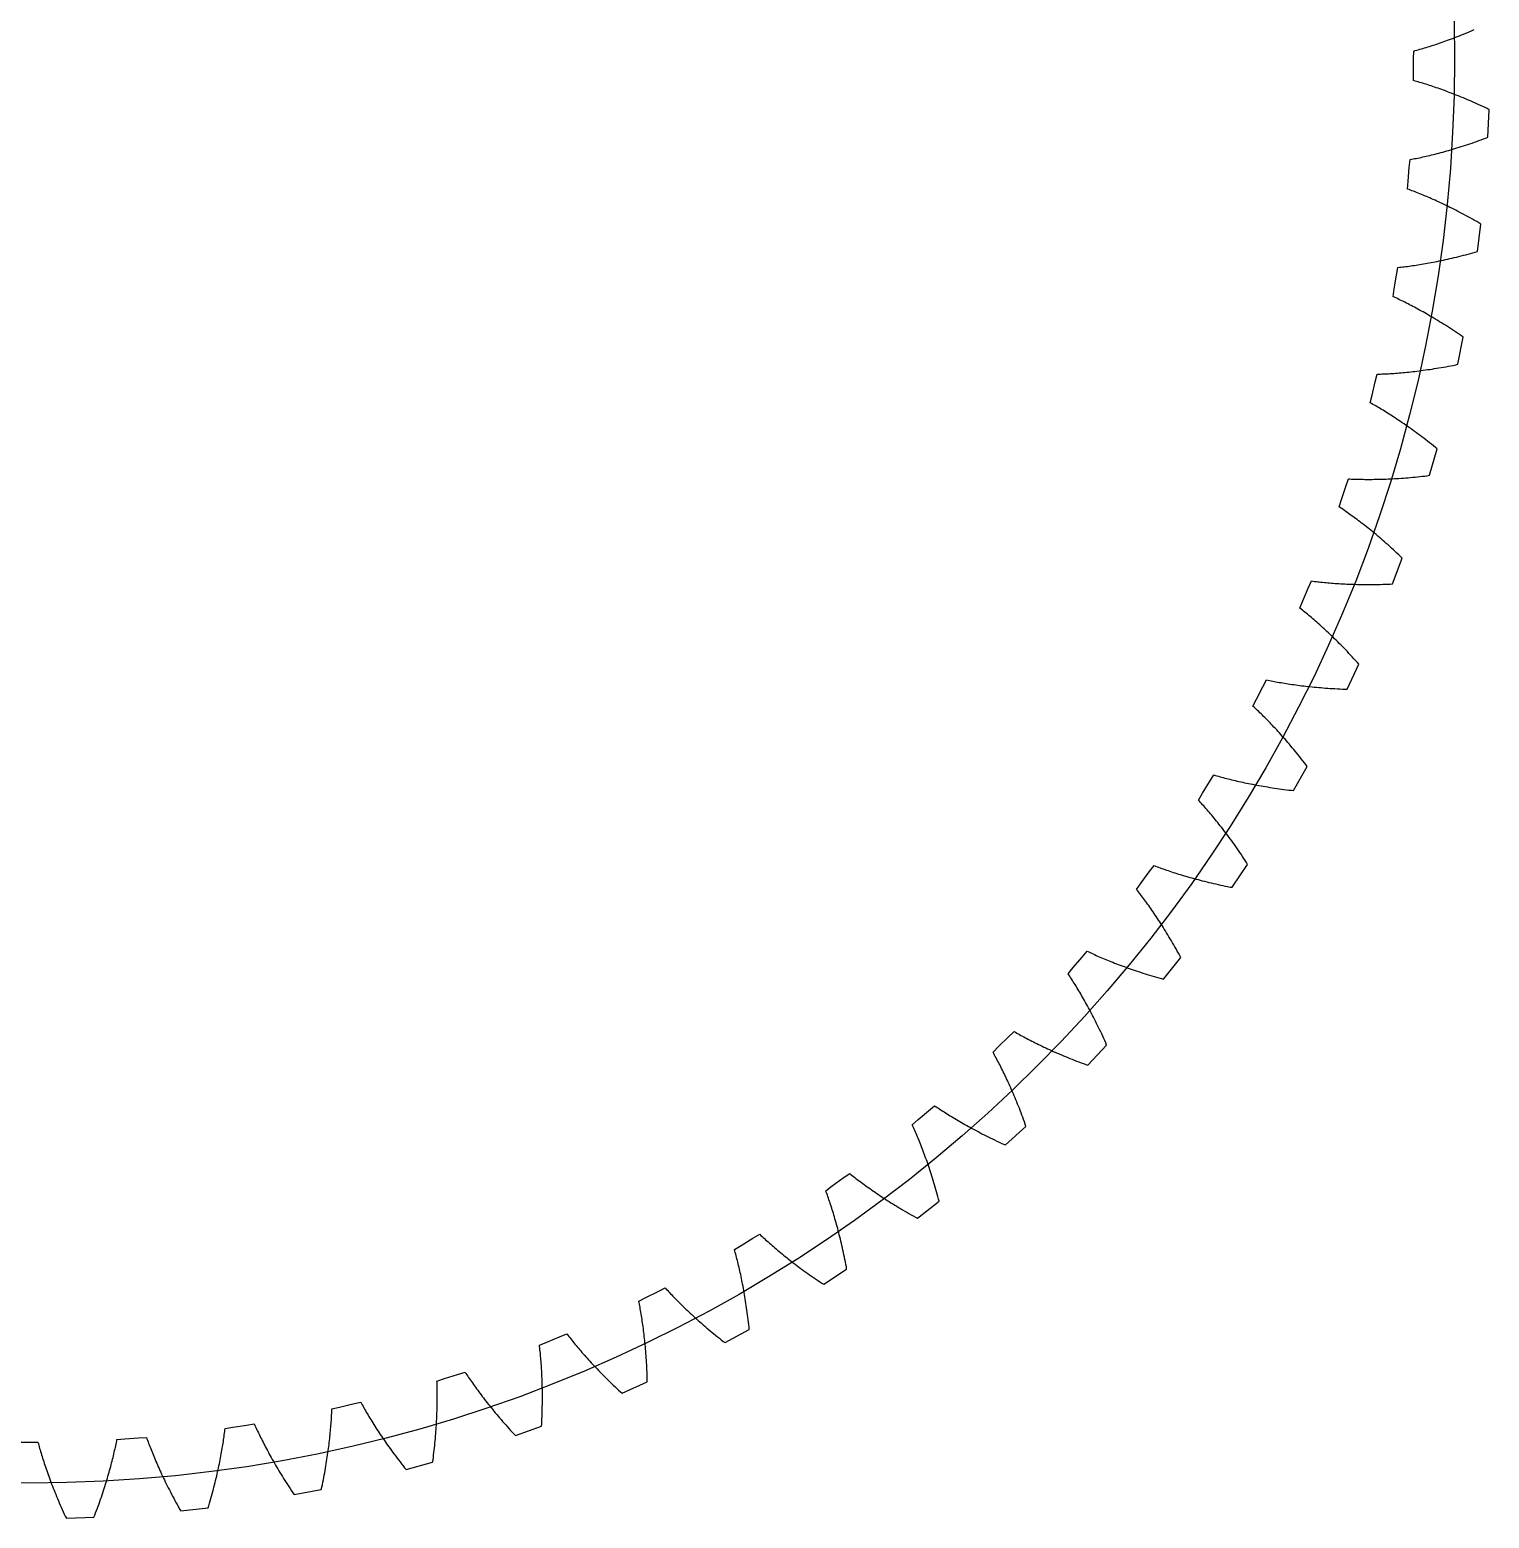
# Model space of a CAD drawing. Extents: x -40.9 to 55.5, y 140.7 to 237.1.
# Drawn here: x 7.33 to 55.52, y 140.69 to 189.86 of the extents above; entities that cross this region are included whole.
import ezdxf

# ---------------------------------------------------------------- set-up
doc = ezdxf.new("R2010")
doc.units = 0
doc.layers.get('0').update_dxf_attribs({"linetype": 'CONTINUOUS'})

msp = doc.modelspace()

# ---------------------------------------------------------------- linework, layer by layer
for points in [[(53.021, 188.891), (53.026, 189.154), (53.075, 189.167), (53.125, 189.181), (53.176, 189.195), (53.227, 189.21), (53.279, 189.225), (53.332, 189.24), (53.386, 189.256), (53.44, 189.273), (53.495, 189.29), (53.551, 189.307), (53.607, 189.325), (53.665, 189.344), (53.723, 189.363), (53.781, 189.382), (53.841, 189.402), (53.901, 189.423), (53.962, 189.444), (54.023, 189.465), (54.086, 189.488), (54.148, 189.51), (54.212, 189.534), (54.276, 189.558), (54.341, 189.582), (54.407, 189.607), (54.473, 189.633), (54.54, 189.659), (54.608, 189.686), (54.676, 189.713), (54.745, 189.741), (54.815, 189.77), (54.885, 189.799), (54.956, 189.829), (55.028, 189.86)], [(6.885, 143.209), (7.337, 143.207), (7.599, 143.202), (7.613, 143.153), (7.626, 143.103), (7.64, 143.052), (7.655, 143.001), (7.67, 142.949), (7.686, 142.896), (7.702, 142.842), (7.718, 142.788), (7.735, 142.733), (7.753, 142.677), (7.771, 142.621), (7.789, 142.563), (7.808, 142.505), (7.828, 142.447), (7.848, 142.387), (7.868, 142.327), (7.889, 142.266), (7.911, 142.205), (7.933, 142.143), (7.956, 142.08), (7.979, 142.016), (8.003, 141.952), (8.027, 141.887), (8.052, 141.821), (8.078, 141.755), (8.104, 141.688), (8.131, 141.62), (8.159, 141.552), (8.187, 141.483), (8.215, 141.413), (8.245, 141.343), (8.275, 141.272), (8.305, 141.2), (8.336, 141.128), (8.368, 141.055), (8.401, 140.982), (8.434, 140.908), (8.468, 140.833), (8.502, 140.758), (8.537, 140.693), (9.446, 140.724), (9.476, 140.791), (9.505, 140.868), (9.534, 140.945), (9.562, 141.022), (9.589, 141.097), (9.616, 141.172), (9.642, 141.246), (9.668, 141.32), (9.693, 141.393), (9.717, 141.465), (9.741, 141.536), (9.764, 141.607), (9.787, 141.677), (9.809, 141.746), (9.831, 141.815), (9.852, 141.883), (9.872, 141.95), (9.892, 142.017), (9.912, 142.082), (9.931, 142.147), (9.949, 142.212), (9.967, 142.275), (9.984, 142.338), (10.001, 142.4), (10.017, 142.462), (10.033, 142.522), (10.049, 142.582), (10.064, 142.641), (10.078, 142.7), (10.092, 142.757), (10.106, 142.814), (10.119, 142.87), (10.132, 142.926), (10.144, 142.98), (10.156, 143.034), (10.167, 143.087), (10.178, 143.14), (10.189, 143.191), (10.199, 143.242), (10.209, 143.292), (10.471, 143.314), (10.921, 143.347), (11.183, 143.364), (11.2, 143.316), (11.218, 143.267), (11.236, 143.218), (11.255, 143.167), (11.274, 143.117), (11.293, 143.065), (11.314, 143.013), (11.334, 142.96), (11.355, 142.906), (11.377, 142.852), (11.4, 142.797), (11.423, 142.742), (11.446, 142.685), (11.47, 142.628), (11.495, 142.571), (11.52, 142.512), (11.546, 142.453), (11.572, 142.394), (11.599, 142.333), (11.627, 142.272), (11.655, 142.211), (11.684, 142.149), (11.713, 142.086), (11.743, 142.022), (11.774, 141.958), (11.805, 141.893), (11.838, 141.828), (11.87, 141.762), (11.904, 141.696), (11.938, 141.628), (11.972, 141.561), (12.008, 141.492), (12.044, 141.423), (12.081, 141.354), (12.118, 141.284), (12.156, 141.213), (12.195, 141.142), (12.235, 141.07), (12.275, 140.997), (12.315, 140.936), (13.218, 141.038), (13.243, 141.107), (13.266, 141.187), (13.289, 141.266), (13.311, 141.344), (13.332, 141.421), (13.353, 141.498), (13.373, 141.574), (13.393, 141.649), (13.412, 141.724), (13.431, 141.798), (13.449, 141.871), (13.467, 141.943), (13.484, 142.015), (13.501, 142.086), (13.517, 142.156), (13.532, 142.225), (13.547, 142.294), (13.562, 142.362), (13.576, 142.429), (13.59, 142.495), (13.603, 142.561), (13.616, 142.625), (13.628, 142.689), (13.64, 142.753), (13.652, 142.815), (13.663, 142.877), (13.674, 142.938), (13.684, 142.998), (13.694, 143.057), (13.703, 143.116), (13.712, 143.174), (13.721, 143.231), (13.729, 143.287), (13.737, 143.342), (13.745, 143.397), (13.752, 143.451), (13.759, 143.504), (13.766, 143.556), (13.772, 143.607), (13.778, 143.658), (14.037, 143.701), (14.483, 143.769), (14.743, 143.806), (14.764, 143.759), (14.786, 143.712), (14.807, 143.664), (14.83, 143.616), (14.853, 143.567), (14.877, 143.517), (14.901, 143.466), (14.926, 143.415), (14.951, 143.364), (14.977, 143.311), (15.004, 143.258), (15.031, 143.204), (15.059, 143.15), (15.087, 143.095), (15.116, 143.04), (15.146, 142.983), (15.176, 142.927), (15.207, 142.869), (15.239, 142.811), (15.271, 142.753), (15.304, 142.694), (15.338, 142.634), (15.372, 142.573), (15.407, 142.513), (15.443, 142.451), (15.479, 142.389), (15.516, 142.326), (15.554, 142.263), (15.592, 142.199), (15.632, 142.135), (15.672, 142.07), (15.712, 142.005), (15.754, 141.939), (15.796, 141.872), (15.839, 141.806), (15.882, 141.738), (15.927, 141.67), (15.972, 141.601), (16.018, 141.532), (16.062, 141.475), (16.955, 141.647), (16.974, 141.718), (16.991, 141.799), (17.007, 141.879), (17.023, 141.959), (17.038, 142.038), (17.053, 142.116), (17.067, 142.193), (17.081, 142.27), (17.094, 142.346), (17.107, 142.421), (17.12, 142.495), (17.131, 142.569), (17.143, 142.642), (17.154, 142.714), (17.164, 142.785), (17.175, 142.855), (17.184, 142.925), (17.194, 142.993), (17.202, 143.061), (17.211, 143.129), (17.219, 143.195), (17.227, 143.261), (17.234, 143.325), (17.241, 143.389), (17.248, 143.453), (17.254, 143.515), (17.26, 143.577), (17.265, 143.637), (17.27, 143.697), (17.275, 143.756), (17.28, 143.815), (17.284, 143.872), (17.288, 143.929), (17.291, 143.985), (17.295, 144.04), (17.298, 144.094), (17.301, 144.147), (17.303, 144.2), (17.305, 144.252), (17.307, 144.302), (17.562, 144.366), (18.002, 144.469), (18.258, 144.526), (18.282, 144.481), (18.307, 144.436), (18.333, 144.39), (18.359, 144.343), (18.386, 144.296), (18.413, 144.248), (18.442, 144.2), (18.47, 144.151), (18.5, 144.101), (18.53, 144.051), (18.56, 144), (18.592, 143.949), (18.624, 143.897), (18.656, 143.844), (18.69, 143.791), (18.724, 143.738), (18.758, 143.683), (18.794, 143.629), (18.83, 143.573), (18.867, 143.518), (18.904, 143.461), (18.942, 143.404), (18.981, 143.347), (19.021, 143.289), (19.061, 143.23), (19.103, 143.171), (19.144, 143.112), (19.187, 143.052), (19.23, 142.991), (19.275, 142.93), (19.319, 142.869), (19.365, 142.807), (19.412, 142.744), (19.459, 142.681), (19.507, 142.618), (19.556, 142.554), (19.605, 142.49), (19.656, 142.425), (19.707, 142.36), (19.756, 142.305), (20.632, 142.548), (20.646, 142.619), (20.656, 142.702), (20.666, 142.783), (20.675, 142.864), (20.684, 142.944), (20.693, 143.023), (20.701, 143.101), (20.709, 143.178), (20.716, 143.255), (20.723, 143.331), (20.73, 143.406), (20.736, 143.48), (20.741, 143.554), (20.747, 143.626), (20.752, 143.698), (20.756, 143.769), (20.76, 143.839), (20.764, 143.908), (20.768, 143.977), (20.771, 144.044), (20.774, 144.111), (20.776, 144.177), (20.779, 144.242), (20.78, 144.307), (20.782, 144.37), (20.783, 144.433), (20.784, 144.495), (20.785, 144.556), (20.786, 144.616), (20.786, 144.675), (20.786, 144.734), (20.785, 144.792), (20.785, 144.848), (20.784, 144.904), (20.783, 144.959), (20.782, 145.014), (20.78, 145.067), (20.779, 145.12), (20.777, 145.171), (20.775, 145.222), (21.024, 145.305), (21.454, 145.443), (21.705, 145.519), (21.733, 145.477), (21.761, 145.434), (21.791, 145.39), (21.82, 145.345), (21.851, 145.3), (21.882, 145.255), (21.914, 145.209), (21.946, 145.162), (21.979, 145.115), (22.013, 145.068), (22.048, 145.019), (22.083, 144.971), (22.119, 144.921), (22.156, 144.871), (22.193, 144.821), (22.231, 144.77), (22.27, 144.719), (22.31, 144.667), (22.35, 144.615), (22.391, 144.562), (22.433, 144.509), (22.475, 144.455), (22.519, 144.401), (22.563, 144.346), (22.608, 144.291), (22.653, 144.235), (22.7, 144.179), (22.747, 144.123), (22.795, 144.066), (22.844, 144.008), (22.893, 143.951), (22.944, 143.892), (22.995, 143.834), (23.047, 143.775), (23.1, 143.715), (23.153, 143.655), (23.208, 143.595), (23.263, 143.535), (23.319, 143.474), (23.372, 143.423), (24.227, 143.734), (24.235, 143.806), (24.239, 143.889), (24.242, 143.971), (24.246, 144.052), (24.248, 144.132), (24.251, 144.212), (24.253, 144.291), (24.254, 144.368), (24.256, 144.445), (24.257, 144.522), (24.257, 144.597), (24.257, 144.671), (24.257, 144.745), (24.257, 144.818), (24.256, 144.89), (24.255, 144.961), (24.254, 145.031), (24.252, 145.1), (24.25, 145.169), (24.248, 145.237), (24.246, 145.304), (24.243, 145.37), (24.24, 145.435), (24.237, 145.499), (24.234, 145.563), (24.23, 145.625), (24.226, 145.687), (24.222, 145.748), (24.218, 145.808), (24.214, 145.867), (24.209, 145.925), (24.204, 145.983), (24.199, 146.039), (24.194, 146.095), (24.189, 146.15), (24.183, 146.204), (24.177, 146.257), (24.172, 146.309), (24.166, 146.361), (24.16, 146.411), (24.402, 146.513), (24.82, 146.684), (25.064, 146.78), (25.095, 146.74), (25.127, 146.699), (25.159, 146.658), (25.192, 146.616), (25.226, 146.574), (25.261, 146.531), (25.296, 146.487), (25.332, 146.443), (25.369, 146.399), (25.406, 146.354), (25.445, 146.309), (25.484, 146.263), (25.523, 146.217), (25.564, 146.17), (25.605, 146.123), (25.647, 146.075), (25.69, 146.027), (25.733, 145.978), (25.778, 145.929), (25.823, 145.88), (25.869, 145.83), (25.915, 145.78), (25.963, 145.729), (26.011, 145.678), (26.06, 145.627), (26.11, 145.575), (26.161, 145.522), (26.212, 145.47), (26.264, 145.417), (26.318, 145.363), (26.372, 145.31), (26.426, 145.256), (26.482, 145.201), (26.539, 145.146), (26.596, 145.091), (26.654, 145.036), (26.713, 144.98), (26.773, 144.924), (26.834, 144.868), (26.891, 144.822), (27.718, 145.198), (27.72, 145.271), (27.718, 145.354), (27.715, 145.436), (27.712, 145.517), (27.708, 145.597), (27.704, 145.677), (27.7, 145.755), (27.695, 145.833), (27.691, 145.91), (27.686, 145.986), (27.68, 146.061), (27.675, 146.135), (27.669, 146.209), (27.663, 146.281), (27.656, 146.353), (27.65, 146.424), (27.643, 146.494), (27.636, 146.563), (27.629, 146.631), (27.621, 146.698), (27.614, 146.765), (27.606, 146.83), (27.598, 146.895), (27.59, 146.959), (27.581, 147.022), (27.573, 147.084), (27.564, 147.145), (27.555, 147.206), (27.546, 147.265), (27.537, 147.324), (27.528, 147.381), (27.519, 147.438), (27.509, 147.494), (27.5, 147.549), (27.49, 147.604), (27.48, 147.657), (27.471, 147.71), (27.461, 147.761), (27.451, 147.812), (27.441, 147.862), (27.674, 147.983), (28.077, 148.186), (28.313, 148.301), (28.347, 148.263), (28.382, 148.225), (28.418, 148.186), (28.454, 148.147), (28.491, 148.108), (28.529, 148.068), (28.568, 148.027), (28.607, 147.986), (28.647, 147.945), (28.688, 147.903), (28.73, 147.861), (28.772, 147.818), (28.816, 147.775), (28.86, 147.732), (28.904, 147.688), (28.95, 147.644), (28.996, 147.599), (29.044, 147.554), (29.092, 147.509), (29.14, 147.463), (29.19, 147.417), (29.241, 147.37), (29.292, 147.323), (29.344, 147.276), (29.397, 147.229), (29.451, 147.181), (29.505, 147.133), (29.561, 147.085), (29.617, 147.036), (29.674, 146.987), (29.732, 146.937), (29.791, 146.888), (29.851, 146.838), (29.912, 146.788), (29.973, 146.737), (30.035, 146.687), (30.099, 146.636), (30.163, 146.584), (30.228, 146.533), (30.288, 146.492), (31.083, 146.932), (31.08, 147.005), (31.071, 147.087), (31.062, 147.169), (31.052, 147.249), (31.042, 147.329), (31.032, 147.408), (31.022, 147.486), (31.011, 147.563), (31, 147.639), (30.989, 147.715), (30.978, 147.789), (30.967, 147.863), (30.955, 147.935), (30.943, 148.007), (30.931, 148.078), (30.919, 148.148), (30.907, 148.217), (30.894, 148.286), (30.882, 148.353), (30.869, 148.42), (30.856, 148.485), (30.843, 148.55), (30.83, 148.614), (30.817, 148.677), (30.804, 148.739), (30.791, 148.8), (30.777, 148.861), (30.764, 148.92), (30.75, 148.979), (30.736, 149.037), (30.723, 149.094), (30.709, 149.15), (30.695, 149.205), (30.681, 149.259), (30.667, 149.312), (30.653, 149.365), (30.64, 149.416), (30.626, 149.467), (30.612, 149.517), (30.598, 149.566), (30.821, 149.705), (31.207, 149.939), (31.433, 150.072), (31.47, 150.037), (31.508, 150.002), (31.547, 149.966), (31.586, 149.93), (31.626, 149.893), (31.667, 149.856), (31.709, 149.819), (31.751, 149.781), (31.794, 149.743), (31.838, 149.705), (31.883, 149.666), (31.929, 149.627), (31.975, 149.587), (32.023, 149.547), (32.071, 149.507), (32.12, 149.466), (32.169, 149.426), (32.22, 149.384), (32.271, 149.343), (32.324, 149.301), (32.377, 149.259), (32.431, 149.217), (32.486, 149.174), (32.541, 149.131), (32.598, 149.088), (32.655, 149.045), (32.713, 149.001), (32.772, 148.957), (32.832, 148.913), (32.893, 148.869), (32.955, 148.824), (33.017, 148.779), (33.081, 148.734), (33.145, 148.689), (33.211, 148.643), (33.277, 148.598), (33.344, 148.552), (33.412, 148.506), (33.48, 148.46), (33.544, 148.423), (34.302, 148.924), (34.293, 148.997), (34.278, 149.078), (34.262, 149.159), (34.246, 149.238), (34.23, 149.317), (34.214, 149.395), (34.197, 149.472), (34.181, 149.548), (34.164, 149.623), (34.147, 149.697), (34.13, 149.771), (34.113, 149.843), (34.096, 149.915), (34.078, 149.985), (34.061, 150.055), (34.043, 150.124), (34.025, 150.192), (34.008, 150.259), (33.99, 150.325), (33.972, 150.391), (33.954, 150.455), (33.936, 150.519), (33.918, 150.582), (33.9, 150.643), (33.882, 150.704), (33.864, 150.764), (33.846, 150.823), (33.827, 150.882), (33.809, 150.939), (33.791, 150.995), (33.773, 151.051), (33.755, 151.106), (33.737, 151.16), (33.719, 151.213), (33.701, 151.265), (33.683, 151.316), (33.665, 151.366), (33.647, 151.416), (33.629, 151.464), (33.612, 151.512), (33.823, 151.668), (34.19, 151.932), (34.405, 152.082), (34.444, 152.05), (34.485, 152.018), (34.526, 151.985), (34.568, 151.952), (34.611, 151.919), (34.655, 151.885), (34.699, 151.851), (34.744, 151.817), (34.79, 151.783), (34.837, 151.748), (34.885, 151.713), (34.934, 151.677), (34.983, 151.641), (35.033, 151.605), (35.085, 151.569), (35.136, 151.532), (35.189, 151.496), (35.243, 151.459), (35.298, 151.421), (35.353, 151.384), (35.409, 151.346), (35.466, 151.308), (35.524, 151.27), (35.583, 151.231), (35.643, 151.193), (35.703, 151.154), (35.765, 151.115), (35.827, 151.076), (35.89, 151.037), (35.955, 150.997), (36.02, 150.957), (36.086, 150.918), (36.152, 150.878), (36.22, 150.838), (36.289, 150.797), (36.358, 150.757), (36.429, 150.717), (36.5, 150.676), (36.572, 150.635), (36.638, 150.604), (37.355, 151.163), (37.34, 151.235), (37.318, 151.315), (37.296, 151.394), (37.274, 151.472), (37.252, 151.549), (37.23, 151.625), (37.207, 151.701), (37.185, 151.775), (37.162, 151.849), (37.139, 151.922), (37.117, 151.993), (37.094, 152.064), (37.071, 152.134), (37.048, 152.203), (37.025, 152.272), (37.002, 152.339), (36.979, 152.405), (36.957, 152.471), (36.934, 152.536), (36.911, 152.599), (36.888, 152.662), (36.865, 152.724), (36.842, 152.785), (36.819, 152.845), (36.796, 152.905), (36.773, 152.963), (36.751, 153.021), (36.728, 153.077), (36.705, 153.133), (36.683, 153.188), (36.66, 153.242), (36.638, 153.295), (36.616, 153.347), (36.594, 153.399), (36.572, 153.449), (36.55, 153.499), (36.528, 153.548), (36.506, 153.596), (36.485, 153.643), (36.463, 153.689), (36.662, 153.861), (37.007, 154.152), (37.209, 154.319), (37.251, 154.291), (37.294, 154.262), (37.338, 154.232), (37.382, 154.203), (37.428, 154.173), (37.474, 154.143), (37.521, 154.112), (37.569, 154.082), (37.617, 154.051), (37.667, 154.02), (37.717, 153.989), (37.768, 153.957), (37.821, 153.925), (37.873, 153.893), (37.927, 153.861), (37.982, 153.829), (38.037, 153.796), (38.094, 153.763), (38.151, 153.731), (38.209, 153.697), (38.268, 153.664), (38.328, 153.631), (38.389, 153.597), (38.451, 153.564), (38.513, 153.53), (38.577, 153.496), (38.641, 153.462), (38.706, 153.428), (38.772, 153.394), (38.84, 153.359), (38.907, 153.325), (38.976, 153.29), (39.046, 153.256), (39.117, 153.221), (39.188, 153.186), (39.261, 153.152), (39.334, 153.117), (39.408, 153.082), (39.484, 153.047), (39.552, 153.021), (40.222, 153.635), (40.202, 153.705), (40.174, 153.783), (40.146, 153.86), (40.118, 153.936), (40.09, 154.011), (40.061, 154.086), (40.033, 154.159), (40.005, 154.232), (39.976, 154.303), (39.948, 154.374), (39.92, 154.444), (39.892, 154.513), (39.863, 154.581), (39.835, 154.648), (39.807, 154.714), (39.779, 154.779), (39.751, 154.844), (39.723, 154.907), (39.695, 154.97), (39.667, 155.032), (39.639, 155.092), (39.611, 155.152), (39.584, 155.211), (39.556, 155.27), (39.529, 155.327), (39.502, 155.383), (39.474, 155.439), (39.447, 155.494), (39.42, 155.547), (39.394, 155.6), (39.367, 155.652), (39.341, 155.704), (39.314, 155.754), (39.288, 155.804), (39.262, 155.852), (39.237, 155.9), (39.211, 155.947), (39.186, 155.993), (39.161, 156.038), (39.136, 156.083), (39.32, 156.27), (39.641, 156.587), (39.83, 156.77), (39.874, 156.744), (39.919, 156.719), (39.965, 156.693), (40.011, 156.667), (40.059, 156.641), (40.107, 156.614), (40.156, 156.588), (40.207, 156.561), (40.257, 156.534), (40.309, 156.507), (40.362, 156.48), (40.416, 156.452), (40.47, 156.425), (40.525, 156.397), (40.581, 156.369), (40.638, 156.341), (40.696, 156.313), (40.755, 156.285), (40.815, 156.257), (40.875, 156.228), (40.937, 156.2), (40.999, 156.171), (41.062, 156.142), (41.127, 156.114), (41.192, 156.085), (41.258, 156.056), (41.324, 156.027), (41.392, 155.998), (41.461, 155.969), (41.53, 155.94), (41.601, 155.911), (41.672, 155.882), (41.744, 155.853), (41.817, 155.824), (41.891, 155.795), (41.966, 155.766), (42.042, 155.738), (42.119, 155.709), (42.197, 155.68), (42.267, 155.659), (42.887, 156.323), (42.862, 156.392), (42.827, 156.467), (42.793, 156.542), (42.759, 156.616), (42.725, 156.689), (42.691, 156.76), (42.657, 156.831), (42.623, 156.902), (42.59, 156.971), (42.556, 157.039), (42.522, 157.106), (42.489, 157.173), (42.455, 157.238), (42.422, 157.303), (42.388, 157.367), (42.355, 157.43), (42.322, 157.492), (42.289, 157.553), (42.256, 157.613), (42.224, 157.672), (42.191, 157.731), (42.159, 157.789), (42.127, 157.845), (42.095, 157.901), (42.063, 157.956), (42.031, 158.01), (42, 158.064), (41.969, 158.116), (41.938, 158.167), (41.907, 158.218), (41.876, 158.268), (41.846, 158.317), (41.816, 158.365), (41.786, 158.412), (41.756, 158.459), (41.727, 158.504), (41.698, 158.549), (41.669, 158.593), (41.64, 158.636), (41.612, 158.679), (41.781, 158.88), (42.076, 159.221), (42.25, 159.418), (42.296, 159.396), (42.343, 159.374), (42.39, 159.352), (42.439, 159.33), (42.488, 159.308), (42.539, 159.285), (42.59, 159.262), (42.642, 159.24), (42.695, 159.217), (42.748, 159.194), (42.803, 159.171), (42.859, 159.148), (42.915, 159.124), (42.972, 159.101), (43.031, 159.078), (43.09, 159.054), (43.15, 159.031), (43.21, 159.007), (43.272, 158.984), (43.335, 158.96), (43.398, 158.937), (43.463, 158.913), (43.528, 158.889), (43.594, 158.866), (43.661, 158.842), (43.729, 158.819), (43.798, 158.795), (43.868, 158.772), (43.939, 158.748), (44.01, 158.725), (44.083, 158.701), (44.156, 158.678), (44.23, 158.655), (44.305, 158.632), (44.382, 158.609), (44.459, 158.586), (44.536, 158.563), (44.615, 158.54), (44.695, 158.517), (44.767, 158.502), (45.333, 159.213), (45.302, 159.279), (45.262, 159.352), (45.222, 159.424), (45.182, 159.495), (45.143, 159.564), (45.103, 159.633), (45.064, 159.702), (45.025, 159.769), (44.985, 159.835), (44.946, 159.9), (44.908, 159.965), (44.869, 160.029), (44.83, 160.091), (44.792, 160.153), (44.754, 160.214), (44.716, 160.274), (44.678, 160.333), (44.64, 160.392), (44.603, 160.449), (44.566, 160.506), (44.529, 160.562), (44.492, 160.617), (44.455, 160.671), (44.419, 160.724), (44.383, 160.776), (44.347, 160.828), (44.312, 160.878), (44.277, 160.928), (44.242, 160.977), (44.207, 161.025), (44.172, 161.072), (44.138, 161.119), (44.104, 161.164), (44.071, 161.209), (44.038, 161.253), (44.005, 161.296), (43.972, 161.339), (43.94, 161.38), (43.908, 161.421), (43.877, 161.461), (44.029, 161.675), (44.297, 162.039), (44.454, 162.248), (44.502, 162.23), (44.551, 162.212), (44.6, 162.194), (44.65, 162.175), (44.701, 162.157), (44.753, 162.138), (44.806, 162.12), (44.859, 162.101), (44.914, 162.082), (44.969, 162.064), (45.026, 162.045), (45.083, 162.026), (45.141, 162.008), (45.2, 161.989), (45.26, 161.97), (45.32, 161.951), (45.382, 161.933), (45.445, 161.914), (45.508, 161.895), (45.572, 161.877), (45.637, 161.858), (45.703, 161.84), (45.77, 161.821), (45.838, 161.803), (45.907, 161.785), (45.976, 161.767), (46.047, 161.749), (46.118, 161.731), (46.191, 161.713), (46.264, 161.695), (46.338, 161.677), (46.413, 161.66), (46.489, 161.643), (46.566, 161.625), (46.643, 161.608), (46.722, 161.592), (46.801, 161.575), (46.882, 161.558), (46.963, 161.542), (47.035, 161.532), (47.544, 162.286), (47.508, 162.349), (47.463, 162.419), (47.417, 162.487), (47.372, 162.554), (47.327, 162.621), (47.282, 162.687), (47.238, 162.752), (47.193, 162.815), (47.149, 162.878), (47.105, 162.941), (47.061, 163.002), (47.018, 163.062), (46.974, 163.122), (46.931, 163.18), (46.888, 163.238), (46.846, 163.295), (46.803, 163.351), (46.761, 163.406), (46.72, 163.461), (46.678, 163.514), (46.637, 163.567), (46.596, 163.619), (46.555, 163.67), (46.515, 163.72), (46.475, 163.769), (46.435, 163.818), (46.396, 163.866), (46.357, 163.912), (46.318, 163.958), (46.28, 164.004), (46.242, 164.048), (46.204, 164.092), (46.167, 164.135), (46.13, 164.177), (46.093, 164.218), (46.057, 164.258), (46.021, 164.298), (45.986, 164.337), (45.951, 164.375), (45.916, 164.412), (46.052, 164.637), (46.289, 165.021), (46.43, 165.243), (46.479, 165.228), (46.529, 165.214), (46.58, 165.2), (46.631, 165.185), (46.683, 165.171), (46.737, 165.156), (46.791, 165.142), (46.846, 165.128), (46.902, 165.113), (46.958, 165.099), (47.016, 165.085), (47.074, 165.071), (47.134, 165.057), (47.194, 165.043), (47.255, 165.029), (47.317, 165.015), (47.38, 165.001), (47.444, 164.987), (47.508, 164.974), (47.574, 164.96), (47.64, 164.947), (47.708, 164.933), (47.776, 164.92), (47.845, 164.907), (47.915, 164.895), (47.986, 164.882), (48.057, 164.87), (48.13, 164.857), (48.203, 164.845), (48.278, 164.833), (48.353, 164.821), (48.429, 164.81), (48.506, 164.798), (48.584, 164.787), (48.663, 164.776), (48.742, 164.766), (48.823, 164.755), (48.904, 164.745), (48.987, 164.735), (49.06, 164.732), (49.508, 165.522), (49.467, 165.583), (49.416, 165.648), (49.365, 165.713), (49.315, 165.777), (49.265, 165.84), (49.215, 165.902), (49.166, 165.963), (49.116, 166.023), (49.067, 166.082), (49.019, 166.141), (48.97, 166.198), (48.922, 166.255), (48.874, 166.311), (48.826, 166.366), (48.779, 166.421), (48.732, 166.474), (48.686, 166.527), (48.639, 166.578), (48.593, 166.629), (48.548, 166.679), (48.503, 166.729), (48.458, 166.777), (48.413, 166.825), (48.369, 166.872), (48.325, 166.918), (48.282, 166.963), (48.239, 167.007), (48.196, 167.051), (48.154, 167.094), (48.112, 167.136), (48.071, 167.177), (48.03, 167.218), (47.989, 167.257), (47.949, 167.296), (47.909, 167.335), (47.87, 167.372), (47.831, 167.409), (47.793, 167.445), (47.755, 167.48), (47.718, 167.515), (47.835, 167.75), (48.042, 168.151), (48.165, 168.383), (48.215, 168.372), (48.266, 168.362), (48.317, 168.352), (48.37, 168.341), (48.423, 168.331), (48.477, 168.321), (48.532, 168.311), (48.588, 168.301), (48.645, 168.291), (48.703, 168.281), (48.761, 168.271), (48.821, 168.262), (48.881, 168.252), (48.942, 168.243), (49.004, 168.234), (49.067, 168.225), (49.131, 168.216), (49.196, 168.208), (49.261, 168.199), (49.327, 168.191), (49.395, 168.183), (49.463, 168.175), (49.532, 168.167), (49.602, 168.16), (49.672, 168.152), (49.744, 168.145), (49.816, 168.138), (49.89, 168.132), (49.964, 168.126), (50.039, 168.119), (50.115, 168.114), (50.192, 168.108), (50.269, 168.103), (50.348, 168.098), (50.427, 168.093), (50.508, 168.089), (50.589, 168.085), (50.671, 168.081), (50.754, 168.078), (50.827, 168.08), (51.211, 168.903), (51.166, 168.96), (51.11, 169.022), (51.054, 169.082), (50.999, 169.142), (50.944, 169.2), (50.89, 169.258), (50.836, 169.315), (50.782, 169.371), (50.728, 169.427), (50.675, 169.481), (50.622, 169.535), (50.57, 169.588), (50.518, 169.64), (50.466, 169.691), (50.414, 169.741), (50.363, 169.791), (50.313, 169.84), (50.263, 169.888), (50.213, 169.935), (50.164, 169.981), (50.115, 170.027), (50.066, 170.071), (50.018, 170.115), (49.97, 170.159), (49.923, 170.201), (49.876, 170.243), (49.83, 170.284), (49.784, 170.324), (49.738, 170.363), (49.693, 170.402), (49.649, 170.44), (49.605, 170.477), (49.561, 170.514), (49.518, 170.549), (49.476, 170.584), (49.434, 170.619), (49.392, 170.652), (49.351, 170.685), (49.31, 170.717), (49.27, 170.749), (49.369, 170.992), (49.544, 171.409), (49.649, 171.649), (49.699, 171.643), (49.75, 171.636), (49.803, 171.63), (49.856, 171.624), (49.91, 171.618), (49.965, 171.612), (50.02, 171.606), (50.077, 171.601), (50.134, 171.595), (50.192, 171.59), (50.251, 171.585), (50.311, 171.58), (50.372, 171.576), (50.434, 171.571), (50.497, 171.567), (50.56, 171.563), (50.624, 171.559), (50.689, 171.556), (50.755, 171.552), (50.822, 171.549), (50.89, 171.546), (50.958, 171.544), (51.028, 171.542), (51.098, 171.54), (51.169, 171.538), (51.241, 171.536), (51.314, 171.535), (51.387, 171.534), (51.462, 171.534), (51.537, 171.534), (51.613, 171.534), (51.69, 171.535), (51.768, 171.535), (51.847, 171.537), (51.926, 171.538), (52.007, 171.54), (52.088, 171.542), (52.17, 171.545), (52.253, 171.548), (52.325, 171.556), (52.644, 172.407), (52.594, 172.461), (52.534, 172.517), (52.474, 172.573), (52.414, 172.628), (52.355, 172.682), (52.296, 172.736), (52.237, 172.788), (52.179, 172.84), (52.122, 172.891), (52.064, 172.941), (52.007, 172.991), (51.951, 173.039), (51.895, 173.087), (51.839, 173.134), (51.784, 173.18), (51.729, 173.226), (51.675, 173.27), (51.621, 173.314), (51.568, 173.357), (51.515, 173.4), (51.463, 173.441), (51.411, 173.482), (51.359, 173.522), (51.308, 173.561), (51.258, 173.6), (51.208, 173.638), (51.159, 173.675), (51.11, 173.712), (51.061, 173.747), (51.013, 173.782), (50.966, 173.817), (50.919, 173.85), (50.873, 173.883), (50.827, 173.916), (50.782, 173.947), (50.737, 173.978), (50.693, 174.008), (50.65, 174.038), (50.607, 174.067), (50.565, 174.095), (50.644, 174.345), (50.786, 174.774), (50.871, 175.022), (50.922, 175.02), (50.974, 175.017), (51.026, 175.015), (51.079, 175.013), (51.134, 175.011), (51.189, 175.01), (51.245, 175.009), (51.302, 175.007), (51.359, 175.007), (51.418, 175.006), (51.477, 175.005), (51.537, 175.005), (51.598, 175.005), (51.66, 175.006), (51.723, 175.007), (51.786, 175.008), (51.851, 175.009), (51.916, 175.01), (51.982, 175.012), (52.049, 175.014), (52.116, 175.017), (52.185, 175.02), (52.254, 175.023), (52.324, 175.027), (52.395, 175.03), (52.467, 175.035), (52.54, 175.039), (52.613, 175.044), (52.688, 175.05), (52.763, 175.055), (52.839, 175.061), (52.915, 175.068), (52.993, 175.075), (53.071, 175.082), (53.15, 175.09), (53.23, 175.098), (53.311, 175.107), (53.393, 175.116), (53.475, 175.126), (53.547, 175.139), (53.798, 176.013), (53.744, 176.062), (53.679, 176.114), (53.615, 176.165), (53.551, 176.215), (53.488, 176.264), (53.425, 176.313), (53.362, 176.361), (53.3, 176.408), (53.239, 176.454), (53.178, 176.5), (53.117, 176.545), (53.057, 176.588), (52.998, 176.632), (52.938, 176.674), (52.88, 176.716), (52.822, 176.757), (52.764, 176.797), (52.707, 176.837), (52.65, 176.875), (52.594, 176.913), (52.539, 176.951), (52.484, 176.987), (52.43, 177.023), (52.376, 177.059), (52.322, 177.093), (52.27, 177.127), (52.217, 177.16), (52.166, 177.193), (52.115, 177.225), (52.064, 177.256), (52.014, 177.286), (51.965, 177.316), (51.916, 177.345), (51.868, 177.374), (51.821, 177.402), (51.774, 177.429), (51.727, 177.456), (51.682, 177.482), (51.637, 177.507), (51.592, 177.532), (51.652, 177.788), (51.759, 178.226), (51.825, 178.481), (51.876, 178.482), (51.928, 178.484), (51.98, 178.486), (52.034, 178.488), (52.088, 178.49), (52.143, 178.493), (52.199, 178.496), (52.255, 178.5), (52.313, 178.503), (52.371, 178.507), (52.43, 178.511), (52.49, 178.516), (52.551, 178.521), (52.613, 178.526), (52.675, 178.532), (52.739, 178.538), (52.803, 178.544), (52.867, 178.551), (52.933, 178.558), (53, 178.565), (53.067, 178.573), (53.135, 178.581), (53.204, 178.59), (53.274, 178.599), (53.344, 178.608), (53.415, 178.618), (53.487, 178.629), (53.56, 178.639), (53.634, 178.65), (53.708, 178.662), (53.783, 178.674), (53.859, 178.687), (53.936, 178.7), (54.014, 178.713), (54.092, 178.727), (54.171, 178.742), (54.251, 178.757), (54.331, 178.772), (54.413, 178.788), (54.483, 178.807), (54.665, 179.698), (54.608, 179.743), (54.539, 179.789), (54.471, 179.835), (54.403, 179.88), (54.336, 179.924), (54.27, 179.968), (54.204, 180.011), (54.138, 180.053), (54.073, 180.094), (54.009, 180.135), (53.945, 180.174), (53.881, 180.214), (53.819, 180.252), (53.756, 180.29), (53.695, 180.327), (53.634, 180.363), (53.573, 180.399), (53.513, 180.434), (53.454, 180.468), (53.395, 180.501), (53.336, 180.534), (53.279, 180.566), (53.222, 180.598), (53.165, 180.629), (53.109, 180.659), (53.054, 180.689), (52.999, 180.718), (52.945, 180.746), (52.892, 180.774), (52.839, 180.801), (52.787, 180.827), (52.736, 180.853), (52.685, 180.879), (52.635, 180.903), (52.585, 180.927), (52.536, 180.951), (52.488, 180.974), (52.44, 180.996), (52.393, 181.018), (52.347, 181.039), (52.386, 181.299), (52.459, 181.745), (52.505, 182.003), (52.555, 182.009), (52.607, 182.014), (52.659, 182.021), (52.712, 182.027), (52.766, 182.034), (52.82, 182.041), (52.876, 182.048), (52.932, 182.056), (52.989, 182.064), (53.047, 182.073), (53.106, 182.081), (53.165, 182.091), (53.225, 182.1), (53.287, 182.111), (53.348, 182.121), (53.411, 182.132), (53.474, 182.143), (53.538, 182.155), (53.603, 182.167), (53.669, 182.18), (53.736, 182.193), (53.803, 182.206), (53.871, 182.22), (53.94, 182.235), (54.009, 182.25), (54.079, 182.265), (54.15, 182.281), (54.222, 182.297), (54.295, 182.314), (54.368, 182.332), (54.442, 182.35), (54.517, 182.368), (54.592, 182.387), (54.668, 182.407), (54.745, 182.427), (54.823, 182.447), (54.901, 182.469), (54.981, 182.49), (55.06, 182.513), (55.129, 182.537), (55.241, 183.439), (55.18, 183.48), (55.108, 183.521), (55.036, 183.561), (54.965, 183.601), (54.895, 183.64), (54.825, 183.678), (54.756, 183.715), (54.687, 183.752), (54.619, 183.788), (54.552, 183.823), (54.485, 183.858), (54.419, 183.892), (54.353, 183.926), (54.288, 183.958), (54.224, 183.99), (54.16, 184.022), (54.097, 184.052), (54.034, 184.083), (53.972, 184.112), (53.911, 184.141), (53.85, 184.169), (53.79, 184.197), (53.731, 184.224), (53.672, 184.25), (53.614, 184.276), (53.557, 184.301), (53.5, 184.326), (53.444, 184.35), (53.388, 184.373), (53.334, 184.396), (53.28, 184.418), (53.226, 184.44), (53.174, 184.461), (53.122, 184.482), (53.07, 184.502), (53.02, 184.522), (52.97, 184.541), (52.921, 184.559), (52.872, 184.577), (52.824, 184.595), (52.843, 184.857), (52.881, 185.307), (52.906, 185.568), (52.956, 185.578), (53.007, 185.587), (53.058, 185.598), (53.111, 185.608), (53.164, 185.619), (53.218, 185.63), (53.272, 185.642), (53.328, 185.654), (53.384, 185.667), (53.441, 185.68), (53.499, 185.693), (53.558, 185.707), (53.617, 185.722), (53.677, 185.737), (53.738, 185.752), (53.799, 185.768), (53.861, 185.784), (53.925, 185.801), (53.988, 185.818), (54.053, 185.836), (54.118, 185.854), (54.184, 185.873), (54.251, 185.892), (54.318, 185.912), (54.386, 185.932), (54.455, 185.953), (54.525, 185.974), (54.595, 185.996), (54.666, 186.019), (54.738, 186.042), (54.81, 186.066), (54.883, 186.09), (54.957, 186.115), (55.031, 186.14), (55.106, 186.166), (55.182, 186.193), (55.259, 186.22), (55.336, 186.248), (55.414, 186.277), (55.48, 186.307), (55.521, 187.214), (55.457, 187.25), (55.382, 187.285), (55.307, 187.32), (55.234, 187.354), (55.16, 187.387), (55.088, 187.42), (55.016, 187.452), (54.945, 187.483), (54.874, 187.514), (54.804, 187.544), (54.735, 187.573), (54.666, 187.602), (54.598, 187.63), (54.53, 187.657), (54.464, 187.684), (54.398, 187.71), (54.332, 187.736), (54.268, 187.761), (54.203, 187.786), (54.14, 187.81), (54.077, 187.833), (54.015, 187.856), (53.954, 187.878), (53.893, 187.9), (53.834, 187.921), (53.774, 187.941), (53.716, 187.962), (53.658, 187.981), (53.601, 188), (53.545, 188.019), (53.489, 188.037), (53.434, 188.054), (53.38, 188.071), (53.326, 188.088), (53.274, 188.104), (53.222, 188.119), (53.17, 188.135), (53.12, 188.149), (53.07, 188.163), (53.021, 188.177), (53.019, 188.44), (53.021, 188.891)]]:
    msp.add_lwpolyline(points)
at = {"color": 1}
msp.add_lwpolyline([(54.373, 188.891), (54.373, 188.891)], dxfattribs=at)
at = {"linetype": 'Continuous'}
msp.add_circle((7.337, 188.891), 47.037, dxfattribs=at)

doc.saveas('drawing.dxf')
